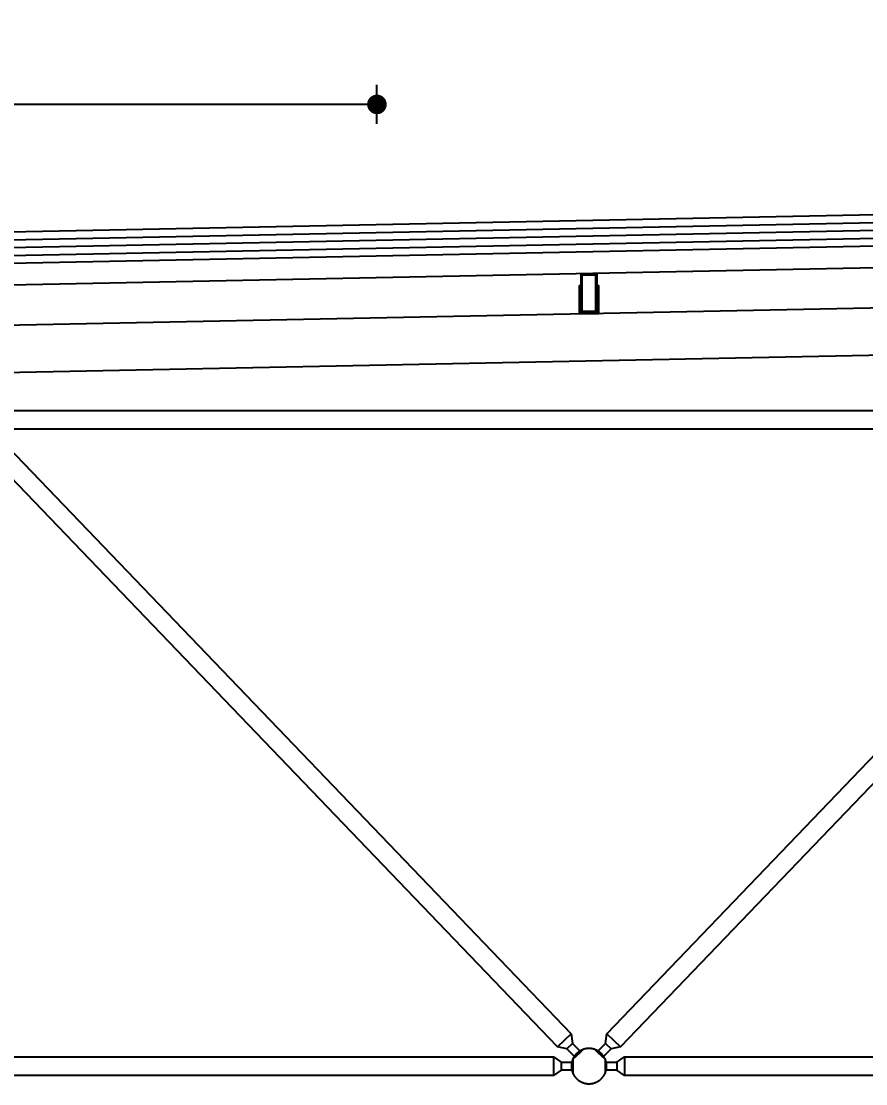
# Model space of a CAD drawing. Header units: centimetres. Extents: x 77182 to 116086, y 20619 to 33555.
# Drawn here: x 81930.8 to 82146.4, y 22553.9 to 22825.2 of the extents above; entities that cross this region are included whole.
import ezdxf
from ezdxf import colors
from ezdxf.entities.mleader import LeaderData, LeaderLine
from ezdxf.math import Vec2, Vec3

# ---------------------------------------------------------------- set-up
doc = ezdxf.new("R2010")
doc.units = ezdxf.units.CM
doc.header["$LTSCALE"] = 100
for name, color, linetype in [('A-ANNO-DIMS', 187, 'Continuous'), ('A-ELEV-01', 255, 'Continuous'), ('A-ELEV-02', 253, 'Continuous'), ('A-WALL-INSL', 249, 'Continuous'), ('A-WALL-SNWPNL', 200, 'Continuous'), ('S-STEL', 3, 'Continuous')]:
    doc.layers.add(name, color=color, linetype=linetype)
doc.styles.add('Fields_100', font='act_simplex.shx', dxfattribs={"width": 0.8, "height": 20})
doc.linetypes.add('BATTING', pattern='A,0.00254,-2.54,[134,ltypeshp.shx,S=2.54,R=0,X=-2.54,Y=0],-5.08,[134,ltypeshp.shx,S=2.54,R=180,X=2.54,Y=0],-2.54', length=10.16254)
doc.dimstyles.new('FIELDS_100', dxfattribs={"dimscale": 0, "dimtxt": 20, "dimasz": 5, "dimexe": 5, "dimexo": 5, "dimgap": 5, "dimtad": 0, "dimdec": 0, "dimzin": 0, "dimdsep": 46, "dimtxsty": 'Fields_100', "dimblk": 'DOT', "dimcen": 0.09, "dimclrt": 50, "dimadec": 0, "dimazin": 0, "dimtfac": 1, "dimtdec": 0, "dimtix": 1, "dimtofl": 0, "dimtmove": 1, "dimatfit": 3, "dimfxl": 5, "dimfxlon": 1, "dimtolj": 1, "dimtzin": 0, "dimarcsym": 0})

# ---------------------------------------------------------------- blocks, each defined once
blk = doc.blocks.new('_Dot')
at = {"color": 0, "linetype": 'ByBlock', "lineweight": -2}
blk.add_line((-0.5, 0), (-1, 0), dxfattribs=at)
at = {"color": 0, "linetype": 'ByBlock', "const_width": 0.5}
blk.add_lwpolyline([(-0.25, 0, 1), (0.25, 0, 1)], format="xyb", close=True, dxfattribs=at)
blk = doc.blocks.new('*D93')
at = {"layer": 'A-ANNO-DIMS', "color": 0, "lineweight": -2, "transparency": 16777216}
for p, q in [((81729.04, 22798.93), (81729.04, 22808.93)), ((82021.58, 22798.93), (82021.58, 22808.93)), ((81734.04, 22803.93), (81849.74, 22803.93)), ((82016.58, 22803.93), (81900.88, 22803.93))]:
    blk.add_line(p, q, dxfattribs=at)
at = {"layer": 'DEFPOINTS', "color": 0, "transparency": 16777216}
for p in [(82021.58, 22803.93), (81729.04, 22765.51), (82021.58, 22759.66)]:
    blk.add_point(p, dxfattribs=at)
at = {"layer": 'A-ANNO-DIMS', "color": 0, "lineweight": -2, "transparency": 16777216, "xscale": 5, "yscale": 5, "zscale": 5, "rotation": 180}
blk.add_blockref('_Dot', (81729.04, 22803.93), dxfattribs=at)
at = {"layer": 'A-ANNO-DIMS', "color": 0, "lineweight": -2, "transparency": 16777216, "xscale": 5, "yscale": 5, "zscale": 5}
blk.add_blockref('_Dot', (82021.58, 22803.93), dxfattribs=at)
at = {"layer": 'A-ANNO-DIMS', "color": 50, "transparency": 16777216, "insert": (81875.31, 22803.93), "char_height": 20, "attachment_point": 5, "style": 'Fields_100'}
blk.add_mtext('\\A1;293', dxfattribs=at)

msp = doc.modelspace()

# ---------------------------------------------------------------- linework, layer by layer
at = {"layer": 'A-ELEV-01'}
for points in [[(84609.04, 22811.41), (81834.04, 22755.91)], [(84450.21, 22797.93), (81913.37, 22747.19)], [(84450.21, 22785.93), (81913.37, 22735.19)]]:
    msp.add_lwpolyline(points, dxfattribs=at)
at = {"layer": 'A-ELEV-02'}
for points in [[(82073.61, 22750.74), (82077.81, 22750.74), (82077.81, 22757.74), (82078.11, 22757.74), (82078.11, 22750.44), (82073.31, 22750.44), (82073.31, 22757.74), (82073.61, 22757.74)], [(81920.94, 22721.14), (81923.01, 22718.98), (81925.42, 22718.52), (82071.15, 22566.65), (82071.52, 22564.22), (82073.59, 22562.06), (82072.15, 22560.67), (82070.07, 22562.84), (82067.67, 22563.3), (81921.93, 22715.17), (81921.57, 22717.59), (81919.49, 22719.76)], [(82080.21, 22558.41), (82080.21, 22558.51), (82080.21, 22558.61), (82080.2, 22558.71), (82080.19, 22558.81), (82080.18, 22558.92), (82080.17, 22559.02), (82080.15, 22559.12), (82080.13, 22559.23), (82080.11, 22559.33), (82080.09, 22559.44), (82080.06, 22559.54), (82080.04, 22559.65), (82080, 22559.75), (82079.97, 22559.86), (82079.93, 22559.96), (82079.89, 22560.07), (82079.85, 22560.17), (82079.81, 22560.27), (82079.76, 22560.37), (82079.71, 22560.48), (82079.65, 22560.58), (82079.6, 22560.68), (82079.54, 22560.77), (82079.48, 22560.87), (82079.41, 22560.97), (82079.34, 22561.06), (82079.28, 22561.15), (82079.2, 22561.25), (82079.13, 22561.33), (82079.05, 22561.42), (82078.97, 22561.51), (82078.89, 22561.59), (82078.81, 22561.67), (82078.72, 22561.75), (82078.64, 22561.83), (82078.55, 22561.9), (82078.46, 22561.97), (82078.36, 22562.04), (82078.27, 22562.11), (82078.17, 22562.18), (82078.08, 22562.24), (82077.98, 22562.3), (82077.88, 22562.35), (82077.78, 22562.41), (82077.68, 22562.46), (82077.57, 22562.51), (82077.47, 22562.55), (82077.37, 22562.59), (82077.26, 22562.63), (82077.16, 22562.67), (82077.05, 22562.7), (82076.95, 22562.74), (82076.84, 22562.76), (82076.74, 22562.79), (82076.63, 22562.81), (82076.53, 22562.83), (82076.42, 22562.85), (82076.32, 22562.87), (82076.22, 22562.88), (82076.11, 22562.89), (82076.01, 22562.9), (82075.91, 22562.9), (82075.81, 22562.91), (82075.71, 22562.91), (82075.61, 22562.91), (82075.51, 22562.9), (82075.41, 22562.9), (82075.31, 22562.89), (82075.2, 22562.88), (82075.1, 22562.87), (82075, 22562.85), (82074.89, 22562.83), (82074.79, 22562.81), (82074.68, 22562.79), (82074.58, 22562.76), (82074.47, 22562.74), (82074.37, 22562.7), (82074.26, 22562.67), (82074.16, 22562.63), (82074.05, 22562.59), (82073.95, 22562.55), (82073.85, 22562.51), (82073.74, 22562.46), (82073.64, 22562.41), (82073.54, 22562.35), (82073.44, 22562.3), (82073.34, 22562.24), (82073.25, 22562.18), (82073.15, 22562.11), (82073.06, 22562.04), (82072.96, 22561.97), (82072.87, 22561.9), (82072.78, 22561.83), (82072.7, 22561.75), (82072.61, 22561.67), (82072.53, 22561.59), (82072.45, 22561.51), (82072.37, 22561.42), (82072.29, 22561.33), (82072.22, 22561.25), (82072.14, 22561.15), (82072.07, 22561.06), (82072.01, 22560.97), (82071.94, 22560.87), (82071.88, 22560.77), (82071.82, 22560.68), (82071.77, 22560.58), (82071.71, 22560.48), (82071.66, 22560.37), (82071.61, 22560.27), (82071.57, 22560.17), (82071.53, 22560.07), (82071.49, 22559.96), (82071.45, 22559.86), (82071.41, 22559.75), (82071.38, 22559.65), (82071.35, 22559.54), (82071.33, 22559.44), (82071.31, 22559.33), (82071.28, 22559.23), (82071.27, 22559.12), (82071.25, 22559.02), (82071.24, 22558.92), (82071.23, 22558.81), (82071.22, 22558.71), (82071.21, 22558.61), (82071.21, 22558.51), (82071.21, 22558.41), (82071.21, 22558.31), (82071.21, 22558.21), (82071.22, 22558.11), (82071.23, 22558), (82071.24, 22557.9), (82071.25, 22557.8), (82071.27, 22557.69), (82071.28, 22557.59), (82071.31, 22557.49), (82071.33, 22557.38), (82071.35, 22557.28), (82071.38, 22557.17), (82071.41, 22557.07), (82071.45, 22556.96), (82071.49, 22556.86), (82071.53, 22556.75), (82071.57, 22556.65), (82071.61, 22556.55), (82071.66, 22556.44), (82071.71, 22556.34), (82071.77, 22556.24), (82071.82, 22556.14), (82071.88, 22556.04), (82071.94, 22555.95), (82072.01, 22555.85), (82072.07, 22555.76), (82072.14, 22555.66), (82072.22, 22555.57), (82072.29, 22555.48), (82072.37, 22555.4), (82072.45, 22555.31), (82072.53, 22555.23), (82072.61, 22555.15), (82072.7, 22555.07), (82072.78, 22554.99), (82072.87, 22554.92), (82072.96, 22554.84), (82073.06, 22554.77), (82073.15, 22554.71), (82073.25, 22554.64), (82073.34, 22554.58), (82073.44, 22554.52), (82073.54, 22554.47), (82073.64, 22554.41), (82073.74, 22554.36), (82073.85, 22554.31), (82073.95, 22554.27), (82074.05, 22554.22), (82074.16, 22554.19), (82074.26, 22554.15), (82074.37, 22554.11), (82074.47, 22554.08), (82074.58, 22554.05), (82074.68, 22554.03), (82074.79, 22554), (82074.89, 22553.98), (82075, 22553.97), (82075.1, 22553.95), (82075.2, 22553.94), (82075.31, 22553.93), (82075.41, 22553.92), (82075.51, 22553.91), (82075.61, 22553.91), (82075.71, 22553.91), (82075.81, 22553.91), (82075.91, 22553.91), (82076.01, 22553.92), (82076.11, 22553.93), (82076.22, 22553.94), (82076.32, 22553.95), (82076.42, 22553.97), (82076.53, 22553.98), (82076.63, 22554), (82076.74, 22554.03), (82076.84, 22554.05), (82076.95, 22554.08), (82077.05, 22554.11), (82077.16, 22554.15), (82077.26, 22554.19), (82077.37, 22554.22), (82077.47, 22554.27), (82077.57, 22554.31), (82077.68, 22554.36), (82077.78, 22554.41), (82077.88, 22554.47), (82077.98, 22554.52), (82078.08, 22554.58), (82078.17, 22554.64), (82078.27, 22554.71), (82078.36, 22554.77), (82078.46, 22554.84), (82078.55, 22554.92), (82078.64, 22554.99), (82078.72, 22555.07), (82078.81, 22555.15), (82078.89, 22555.23), (82078.97, 22555.31), (82079.05, 22555.4), (82079.13, 22555.48), (82079.2, 22555.57), (82079.28, 22555.66), (82079.34, 22555.76), (82079.41, 22555.85), (82079.48, 22555.95), (82079.54, 22556.04), (82079.6, 22556.14), (82079.65, 22556.24), (82079.71, 22556.34), (82079.76, 22556.44), (82079.81, 22556.55), (82079.85, 22556.65), (82079.89, 22556.75), (82079.93, 22556.86), (82079.97, 22556.96), (82080, 22557.07), (82080.04, 22557.17), (82080.06, 22557.28), (82080.09, 22557.38), (82080.11, 22557.49), (82080.13, 22557.59), (82080.15, 22557.69), (82080.17, 22557.8), (82080.18, 22557.9), (82080.19, 22558), (82080.2, 22558.11), (82080.21, 22558.21), (82080.21, 22558.31)]]:
    msp.add_lwpolyline(points, close=True, dxfattribs=at)
for points in [[(82073.61, 22756.44), (82073.31, 22756.44)], [(82078.11, 22756.44), (82077.81, 22756.44)], [(82073.61, 22755.04), (82073.31, 22755.04)], [(82078.11, 22755.04), (82077.81, 22755.04)], [(81921.48, 22724.41), (81924.48, 22724.41), (81926.48, 22725.82), (82224.94, 22725.82), (82226.94, 22724.41), (82229.94, 22724.41)], [(82229.94, 22722.41), (82226.94, 22722.41), (82224.94, 22720.99), (81926.48, 22720.99), (81924.48, 22722.41), (81921.48, 22722.41)], [(82231.93, 22719.76), (82229.85, 22717.59), (82229.49, 22715.17), (82083.75, 22563.3), (82081.35, 22562.84), (82079.27, 22560.67), (82077.83, 22562.06), (82079.9, 22564.22), (82080.27, 22566.65), (82226, 22718.52), (82228.41, 22718.98), (82230.48, 22721.14)], [(82071.15, 22566.65), (82067.67, 22563.3)], [(82080.27, 22566.65), (82083.75, 22563.3)], [(82071.52, 22564.22), (82070.07, 22562.84)], [(82079.9, 22564.22), (82081.35, 22562.84)], [(81763.14, 22559.41), (81766.14, 22559.41), (81768.14, 22560.82), (82066.61, 22560.82), (82068.61, 22559.41), (82071.61, 22559.41)], [(82066.61, 22560.82), (82066.61, 22555.99)], [(82074.21, 22562.65), (82071.53, 22560.08)], [(82071.61, 22560.26), (82071.61, 22556.55)], [(82077.21, 22562.65), (82079.89, 22560.08)], [(82079.81, 22559.41), (82082.81, 22559.41), (82084.81, 22560.82), (82383.28, 22560.82), (82385.28, 22559.41), (82388.28, 22559.41)], [(82079.81, 22560.26), (82079.81, 22556.55)], [(82084.81, 22560.82), (82084.81, 22555.99)], [(82071.61, 22557.41), (82068.61, 22557.41), (82066.61, 22555.99), (81768.14, 22555.99), (81766.14, 22557.41), (81763.14, 22557.41)], [(82068.61, 22559.41), (82068.61, 22557.41)], [(82388.28, 22557.41), (82385.28, 22557.41), (82383.28, 22555.99), (82084.81, 22555.99), (82082.81, 22557.41), (82079.81, 22557.41)], [(82082.81, 22559.41), (82082.81, 22557.41)]]:
    msp.add_lwpolyline(points, dxfattribs=at)
at = {"layer": 'A-WALL-INSL'}
for points in [[(84608.88, 22824.91), (81834.04, 22769.41)], [(84608.96, 22820.91), (81834.04, 22765.41)]]:
    msp.add_lwpolyline(points, dxfattribs=at)
at = {"layer": 'A-WALL-INSL', "linetype": 'BATTING', "ltscale": 0.002}
for points in [[(84608.92, 22822.91), (81834, 22767.41)], [(84609, 22818.91), (81834, 22763.41)]]:
    msp.add_lwpolyline(points, dxfattribs=at)
at = {"layer": 'A-WALL-SNWPNL', "ltscale": 100}
msp.add_lwpolyline([(84609.04, 22816.91), (81834.04, 22761.41)], dxfattribs=at)
at = {"layer": 'S-STEL'}
for points in [[(82077.71, 22750.74), (82073.71, 22750.74), (82073.71, 22760.74), (82077.71, 22760.74)], [(82077.41, 22751.04), (82074.01, 22751.04), (82074.01, 22760.44), (82077.41, 22760.44)]]:
    msp.add_lwpolyline(points, close=True, dxfattribs=at)

# ---------------------------------------------------------------- dimensions: what is measured, and where the dimension line sits
at = {"layer": 'A-ANNO-DIMS'}
dim = msp.add_linear_dim(base=(82021.58, 22803.93), p1=(81729.04, 22765.51), p2=(82021.58, 22759.66), dimstyle='FIELDS_100', override={"dimscale": 1}, dxfattribs=at)
dim.commit()
dim.dimension.update_dxf_attribs({"geometry": '*D93', "text_midpoint": (81875.31, 22803.93)})

# ---------------------------------------------------------------- leaders
ml = msp.add_multileader_mtext('Standard', dxfattribs=at)
ml.set_content('SİFONİK YAĞMUR SÜZGECİ', color=50, style='Fields_100')
ml.set_leader_properties(color=256)
ml.set_arrow_properties(name='DOT')
ml.build(insert=Vec2(0, 0))
ml.multileader.update_dxf_attribs({"dogleg_length": 10, "arrow_head_size": 6})
ctx = ml.context
ctx.base_point, ctx.char_height, ctx.arrow_head_size, ctx.landing_gap_size, ctx.plane_origin = Vec3(81843.55, 22942.89), 20, 6, 10, Vec3(108288.18, 22898.16)
notes = []
notes.append((ctx, [(0, (1, 1, 0), (81833.55, 22942.89), (1, 0), 10, [(0, [(81833.55, 22766.16)], 0, [])])]))
ctx.mtext.insert, ctx.mtext.flow_direction = Vec3(81853.55, 22952.89), 5
for ctx, leaders in notes:
    for number, flags, end, landing, length, lines in leaders:
        leader = LeaderData()
        leader.index, (leader.has_last_leader_line, leader.has_dogleg_vector, leader.attachment_direction) = number, flags
        leader.last_leader_point, leader.dogleg_vector, leader.dogleg_length = Vec3(end), Vec3(landing), length
        for number, points, colour, breaks in lines:
            line = LeaderLine()
            line.index, line.vertices, line.color, line.breaks = number, Vec3.list(points), colors.encode_raw_color(colour), breaks
            leader.lines.append(line)
        ctx.leaders.append(leader)

doc.saveas('drawing.dxf')
